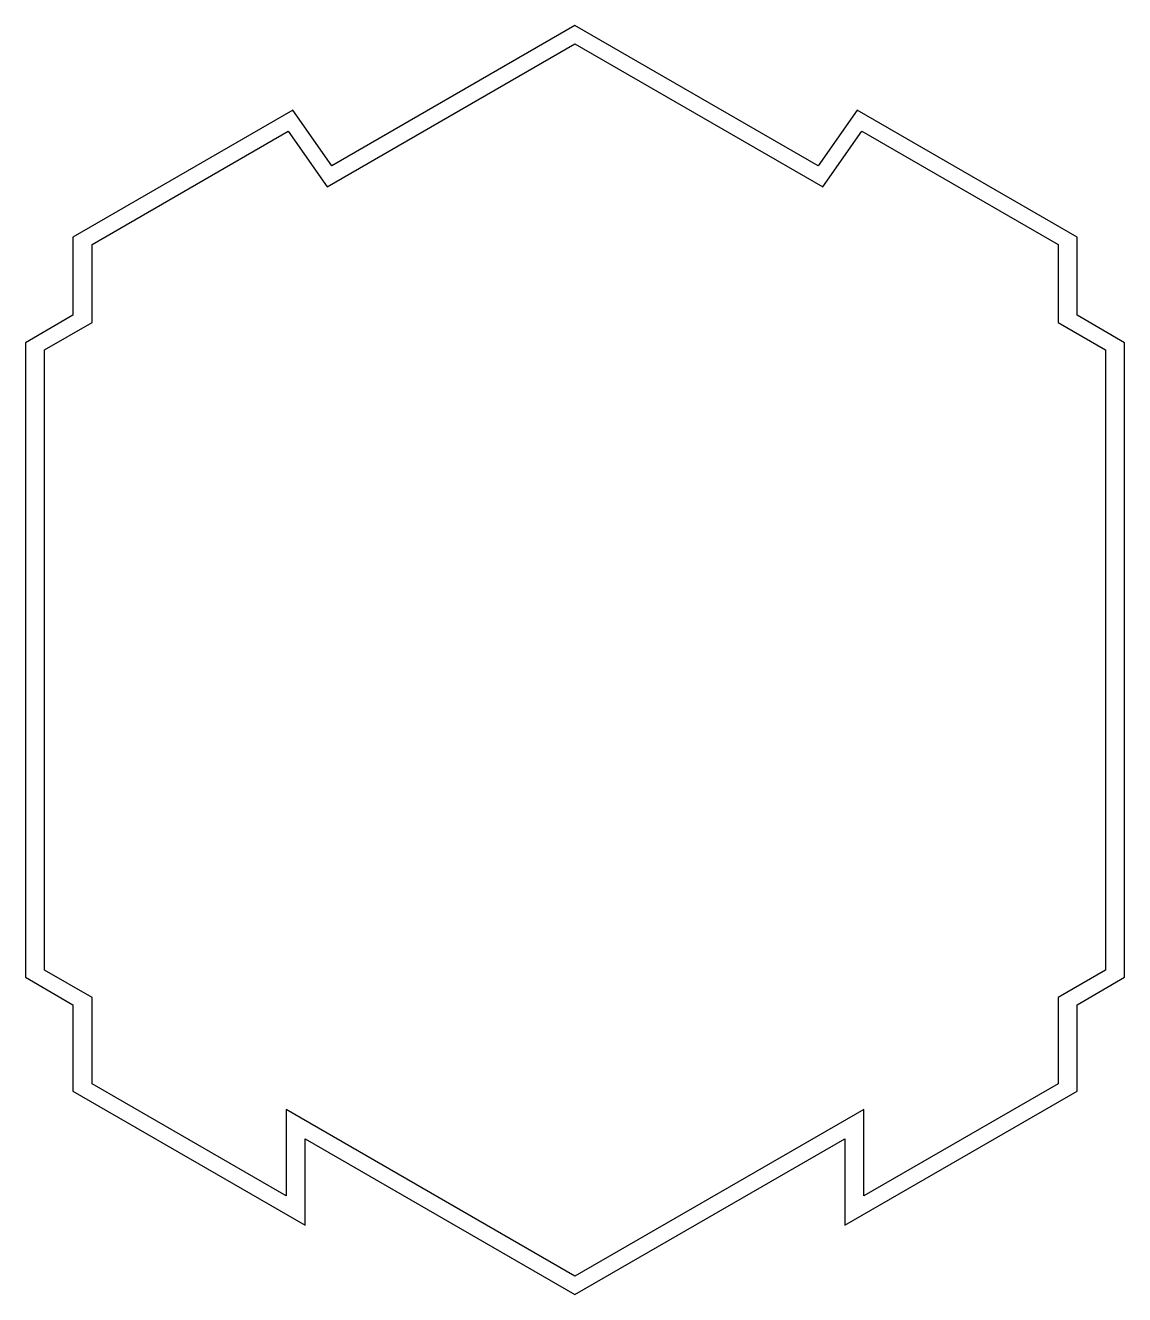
# Model space of a CAD drawing. Header units: inches. Extents: x 0 to 1.73, y 0 to 2.
import ezdxf

# ---------------------------------------------------------------- set-up
doc = ezdxf.new("R2010")
doc.units = ezdxf.units.IN
doc.header["$MEASUREMENT"] = 0
doc.layers.get('0').update_dxf_attribs({"true_color": 0xffffff})

msp = doc.modelspace()

# ---------------------------------------------------------------- linework, layer by layer
for points in [[(0.866, 0), (1.2911, 0.2454), (1.2911, 0.1094), (1.6571, 0.3207), (1.6571, 0.4567), (1.7321, 0.5), (1.7321, 1.5), (1.6571, 1.5433), (1.6571, 1.6663), (1.3106, 1.8663), (1.2493, 1.7787), (0.866, 2), (0.4827, 1.7787), (0.4214, 1.8663), (0.075, 1.6663), (0.075, 1.5433), (0, 1.5), (0, 0.5), (0.075, 0.4567), (0.075, 0.3207), (0.441, 0.1094), (0.441, 0.2454)], [(0.03, 1.4885), (0.105, 1.5318), (0.105, 1.6548), (0.4141, 1.8332), (0.4754, 1.7456), (0.866, 1.9711), (1.2566, 1.7456), (1.318, 1.8332), (1.6271, 1.6548), (1.6271, 1.5318), (1.7021, 1.4885), (1.7021, 0.5115), (1.6271, 0.4682), (1.6271, 0.3322), (1.3211, 0.1556), (1.3211, 0.2916), (0.866, 0.0289), (0.411, 0.2916), (0.411, 0.1556), (0.105, 0.3322), (0.105, 0.4682), (0.03, 0.5115)]]:
    msp.add_lwpolyline(points, close=True)

doc.saveas('drawing.dxf')
